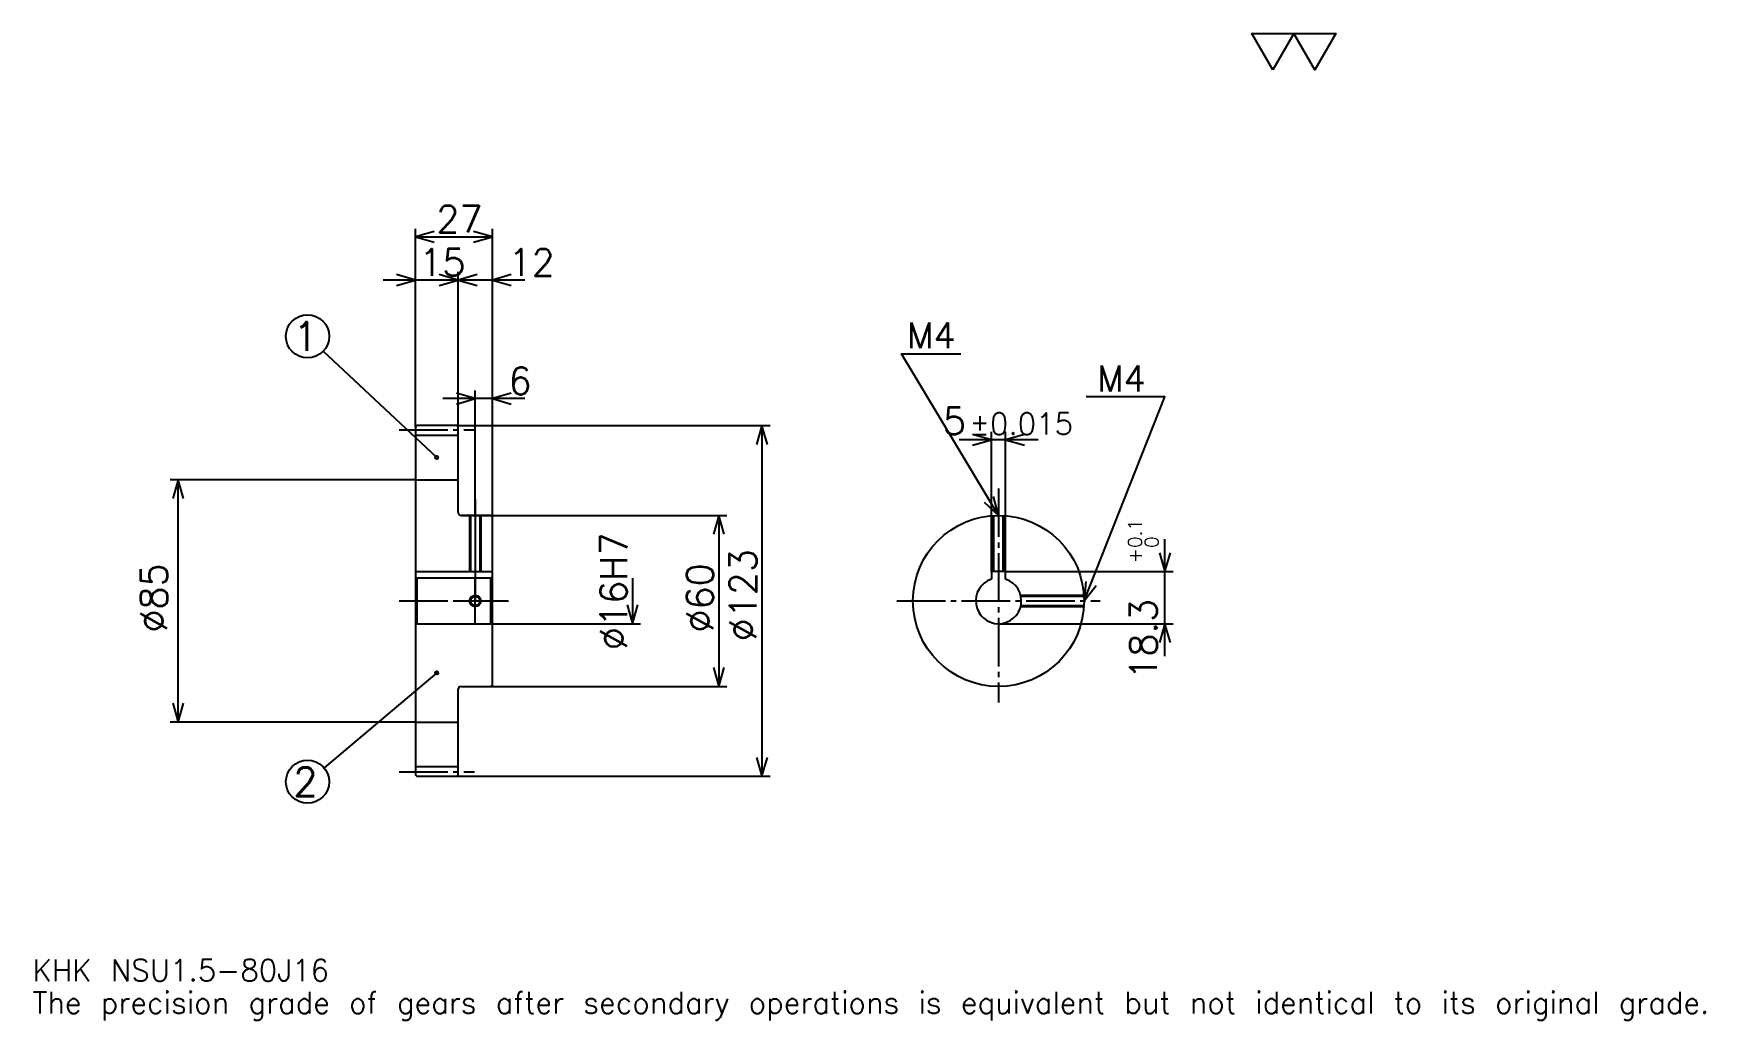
# Model space of a CAD drawing. Extents: x 19 to 606, y 7 to 353.
import ezdxf

# ---------------------------------------------------------------- set-up
doc = ezdxf.new("R2010")
doc.units = 0
doc.linetypes.add('DASHDOT', pattern=[22.695651, 17.021739, -1.891304, 1.891304, -1.891304])
doc.layers.get('0').update_dxf_attribs({"linetype": 'CONTINUOUS'})
doc.layers.add('DASHDOT', color=6, linetype='DASHDOT')
doc.styles.add('KANJI', font='TXT', dxfattribs={"bigfont": 'BIGFONT'})

msp = doc.modelspace()

# ---------------------------------------------------------------- linework, layer by layer
at = {"color": 5}
for p, q in [((153.195663, 215.641312), (153.195663, 284.67392)), ((153.195663, 281.836975), (180.195663, 281.836975)), ((180.195663, 215.641312), (180.195663, 284.67392)), ((179.543488, 266.706543), (141.847839, 266.706543)), ((191.543488, 266.706543), (156.847839, 266.706543)), ((168.195663, 215.641312), (168.195663, 269.543488)), ((160.695663, 204.453812), (120.887444, 241.791916)), ((191.543488, 225.097839), (162.847839, 225.097839)), ((174.195663, 215.641312), (174.195663, 227.934784)), ((153.195663, 215.141312), (153.195663, 215.641312)), ((167.695663, 215.641312), (180.195663, 215.641312)), ((168.195663, 215.141312), (168.195663, 215.641312)), ((174.195663, 184.141312), (174.195663, 215.641312)), ((174.195663, 184.141312), (174.195663, 215.641312)), ((180.195663, 215.641312), (277.597839, 215.641312)), ((180.195663, 183.641312), (180.195663, 215.641312)), ((274.760864, 215.641312), (274.760864, 92.641312)), ((355.217407, 164.441315), (355.217407, 213.456528)), ((360.217407, 164.441315), (360.217407, 213.456528)), ((371.565247, 210.619568), (343.869568, 210.619568)), ((153.195663, 196.641312), (67.141312, 196.641312)), ((69.978271, 111.641312), (69.978271, 196.641312)), ((169.195663, 184.141312), (180.195663, 184.141312)), ((180.195663, 184.141312), (262.467407, 184.141312)), ((259.630432, 184.141312), (259.630432, 124.141312)), ((416.086975, 134.793488), (416.086975, 175.789139)), ((360.217407, 164.441315), (418.923889, 164.441315)), ((229.369568, 162.141312), (229.369568, 146.141312)), ((180.195663, 146.141312), (232.206543, 146.141312)), ((357.717407, 146.141312), (418.923889, 146.141312)), ((160.695663, 128.891312), (121.155869, 95.58876)), ((169.195663, 124.141312), (180.195663, 124.141312)), ((180.195663, 124.141312), (262.467407, 124.141312)), ((153.195663, 111.641312), (67.141312, 111.641312)), ((167.695663, 92.641312), (180.195663, 92.641312)), ((180.195663, 92.641312), (277.597839, 92.641312))]:
    msp.add_line(p, q, dxfattribs=at)
at = {"color": 4}
for p, q in [((153.195663, 212.266312), (168.195663, 212.266312)), ((153.195663, 196.641312), (168.195663, 196.641312)), ((153.195663, 164.441315), (180.195663, 164.441315)), ((153.695663, 162.141312), (153.695663, 146.141312)), ((179.695663, 162.141312), (180.195663, 162.641312)), ((179.695663, 146.141312), (180.195663, 145.641312)), ((153.195663, 111.641312), (168.195663, 111.641312)), ((153.195663, 96.016312), (168.195663, 96.016312))]:
    msp.add_line(p, q, dxfattribs=at)
at = {"color": 7}
msp.add_lwpolyline([(453.913055, 340.434784), (446.536957, 353.220001), (476.041321, 353.220001), (468.665222, 340.434784), (461.289154, 353.220001), (453.913055, 340.434784)], dxfattribs=at)
at = {"color": 5}
for points in [[(159.815231, 283.728271), (153.195663, 281.836975), (159.815231, 279.945679)], [(173.576096, 279.945679), (180.195663, 281.836975), (173.576096, 283.728271)], [(146.576096, 264.815216), (153.195663, 266.706543), (146.576096, 268.597839)], [(161.576096, 264.815216), (168.195663, 266.706543), (161.576096, 268.597839)], [(174.815231, 268.597839), (168.195663, 266.706543), (174.815231, 264.815216)], [(186.815231, 268.597839), (180.195663, 266.706543), (186.815231, 264.815216)], [(357.717407, 184.141312), (323.67392, 240.880432), (344.478271, 240.880432)], [(167.576096, 223.206528), (174.195663, 225.097839), (167.576096, 226.989136)], [(186.815231, 226.989136), (180.195663, 225.097839), (186.815231, 223.206528)], [(387.717407, 154.141312), (416.086975, 225.75), (388.473907, 225.75)], [(276.652191, 209.021744), (274.760864, 215.641312), (272.869568, 209.021744)], [(348.597839, 208.728271), (355.217407, 210.619568), (348.597839, 212.51088)], [(366.836975, 212.51088), (360.217407, 210.619568), (366.836975, 208.728271)], [(71.869576, 190.021744), (69.978271, 196.641312), (68.086967, 190.021744)], [(352.68988, 188.844482), (357.717407, 184.141312), (355.933441, 190.790619)], [(261.521759, 177.521744), (259.630432, 184.141312), (257.739136, 177.521744)], [(414.195679, 171.060883), (416.086975, 164.441315), (417.978271, 171.060883)], [(388.397217, 160.992111), (387.717407, 154.141312), (391.913879, 159.598892)], [(227.478271, 152.76088), (229.369568, 146.141312), (231.26088, 152.76088)], [(417.978271, 139.521744), (416.086975, 146.141312), (414.195679, 139.521744)], [(257.739136, 130.76088), (259.630432, 124.141312), (261.521759, 130.76088)], [(68.086967, 118.26088), (69.978271, 111.641312), (71.869576, 118.26088)], [(272.869568, 99.26088), (274.760864, 92.641312), (276.652191, 99.26088)]]:
    msp.add_lwpolyline(points, dxfattribs=at)
at = {"color": 4}
for points in [[(168.195663, 185.141312), (168.195663, 215.141312), (167.695663, 215.641312), (153.695663, 215.641312), (153.195663, 215.141312), (153.195663, 145.641312)], [(169.195663, 124.141312), (179.695663, 124.141312), (180.195663, 124.641312), (180.195663, 183.641312), (179.695663, 184.141312), (169.195663, 184.141312)], [(172.195663, 184.141312), (172.195663, 164.441315)], [(172.575668, 184.141312), (172.575668, 164.441315)], [(175.815659, 184.141312), (175.815659, 164.441315)], [(176.195663, 184.141312), (176.195663, 164.441315)], [(355.717407, 164.441315), (355.717407, 184.07457)], [(356.097412, 164.441315), (356.097412, 184.097534)], [(359.337402, 164.441315), (359.337402, 184.097534)], [(359.717407, 164.441315), (359.717407, 184.07457)], [(360.217407, 161.740646), (360.217407, 164.441315), (355.217407, 164.441315), (355.217407, 161.740646)], [(153.195663, 145.641312), (153.695663, 146.141312), (179.695663, 146.141312), (179.695663, 162.141312), (153.695663, 162.141312), (153.195663, 162.641312)], [(365.463379, 156.141312), (387.650665, 156.141312)], [(365.551666, 155.761307), (387.673645, 155.761307)], [(365.551666, 152.521317), (387.673645, 152.521317)], [(365.463379, 152.141312), (387.650665, 152.141312)], [(153.195663, 145.641312), (153.195663, 93.141312), (153.695663, 92.641312), (167.695663, 92.641312), (168.195663, 93.141312), (168.195663, 123.141312)]]:
    msp.add_lwpolyline(points, dxfattribs=at)
at = {"color": 5}
for centre, radius in [((115.369576, 246.967407), 7.565217), ((160.695663, 204.453812), 0.567391), ((160.695663, 128.891312), 0.567391), ((115.369576, 90.715225), 7.565217)]:
    msp.add_circle(centre, radius, dxfattribs=at)
at = {"color": 4}
for centre, radius in [((357.717407, 154.141312), 30), ((174.195663, 154.141312), 1.62)]:
    msp.add_circle(centre, radius, dxfattribs=at)
at = {"color": 7}
msp.add_circle((174.195663, 154.141312), 2, dxfattribs=at)
at = {"color": 4}
for centre, radius, start, end in [((169.195663, 185.141312), 1, 180, 270), ((357.717407, 154.141312), 8, 108.209957329, 71.790042671), ((169.195663, 123.141312), 1, 90, 180)]:
    msp.add_arc(centre, radius, start, end, dxfattribs=at)
at = {"layer": 'DASHDOT', "color": 7}
for p, q in [((147.521744, 214.141312), (173.869583, 214.141312)), ((357.717407, 193.597839), (357.717407, 118.4674)), ((174.195663, 184.141312), (174.195663, 154.141312)), ((147.521744, 154.141312), (185.869568, 154.141312)), ((322.043488, 154.141312), (393.391296, 154.141312)), ((147.521744, 94.141312), (173.869583, 94.141312))]:
    msp.add_line(p, q, dxfattribs=at)
for points in [[(174.195663, 189.815216), (174.195663, 158.767395)], [(174.195663, 146.467392), (174.195663, 161.815231)], [(166.521744, 154.141312), (181.869568, 154.141312)]]:
    msp.add_lwpolyline(points, dxfattribs=at)

# ---------------------------------------------------------------- texts
at = {"color": 7, "style": 'KANJI'}
for s, height, p in [('27', 9.456522, (160.54892, 283.350006)), ('15', 9.456522, (154.54892, 268.219574)), ('12', 9.456522, (185.869568, 268.219574)), ('1', 10.086957, (110.326096, 241.92392)), ('M4', 9.078261, (325.565247, 242.771744)), ('6', 9.456522, (185.869568, 226.61087)), ('M4', 9.078261, (392.256531, 227.641312)), ('5', 9.456522, (338.197266, 212.51088)), ('%%p0.015', 7.565217, (347.558075, 212.51088)), ('2', 10.086957, (110.326096, 85.671745)), ('KHK NSU1.5-80J16', 7.565217, (18.913044, 20.804348)), ('The precision grade of gears after secondary operations is equivalent but not identical to its original grade.', 7.565217, (18.913044, 9.456522))]:
    msp.add_text(s, height=height, dxfattribs=at).set_placement(p)
for s, height, p in [('%%c16H7', 9.456522, (227.478271, 136.883163)), ('0.1', 4.728261, (407.954346, 172.724609)), ('0', 4.728261, (413.817383, 172.724609)), ('%%c123', 9.456522, (272.869568, 139.956528)), ('+', 4.728261, (407.954346, 167.428955)), ('%%c85', 9.456522, (66.195663, 143.029892)), ('%%c60', 9.456522, (257.739136, 143.029907)), ('18.3', 9.456522, (413.25, 126.497375))]:
    msp.add_text(s, height=height, rotation=90, dxfattribs=at).set_placement(p)

doc.saveas('drawing.dxf')
